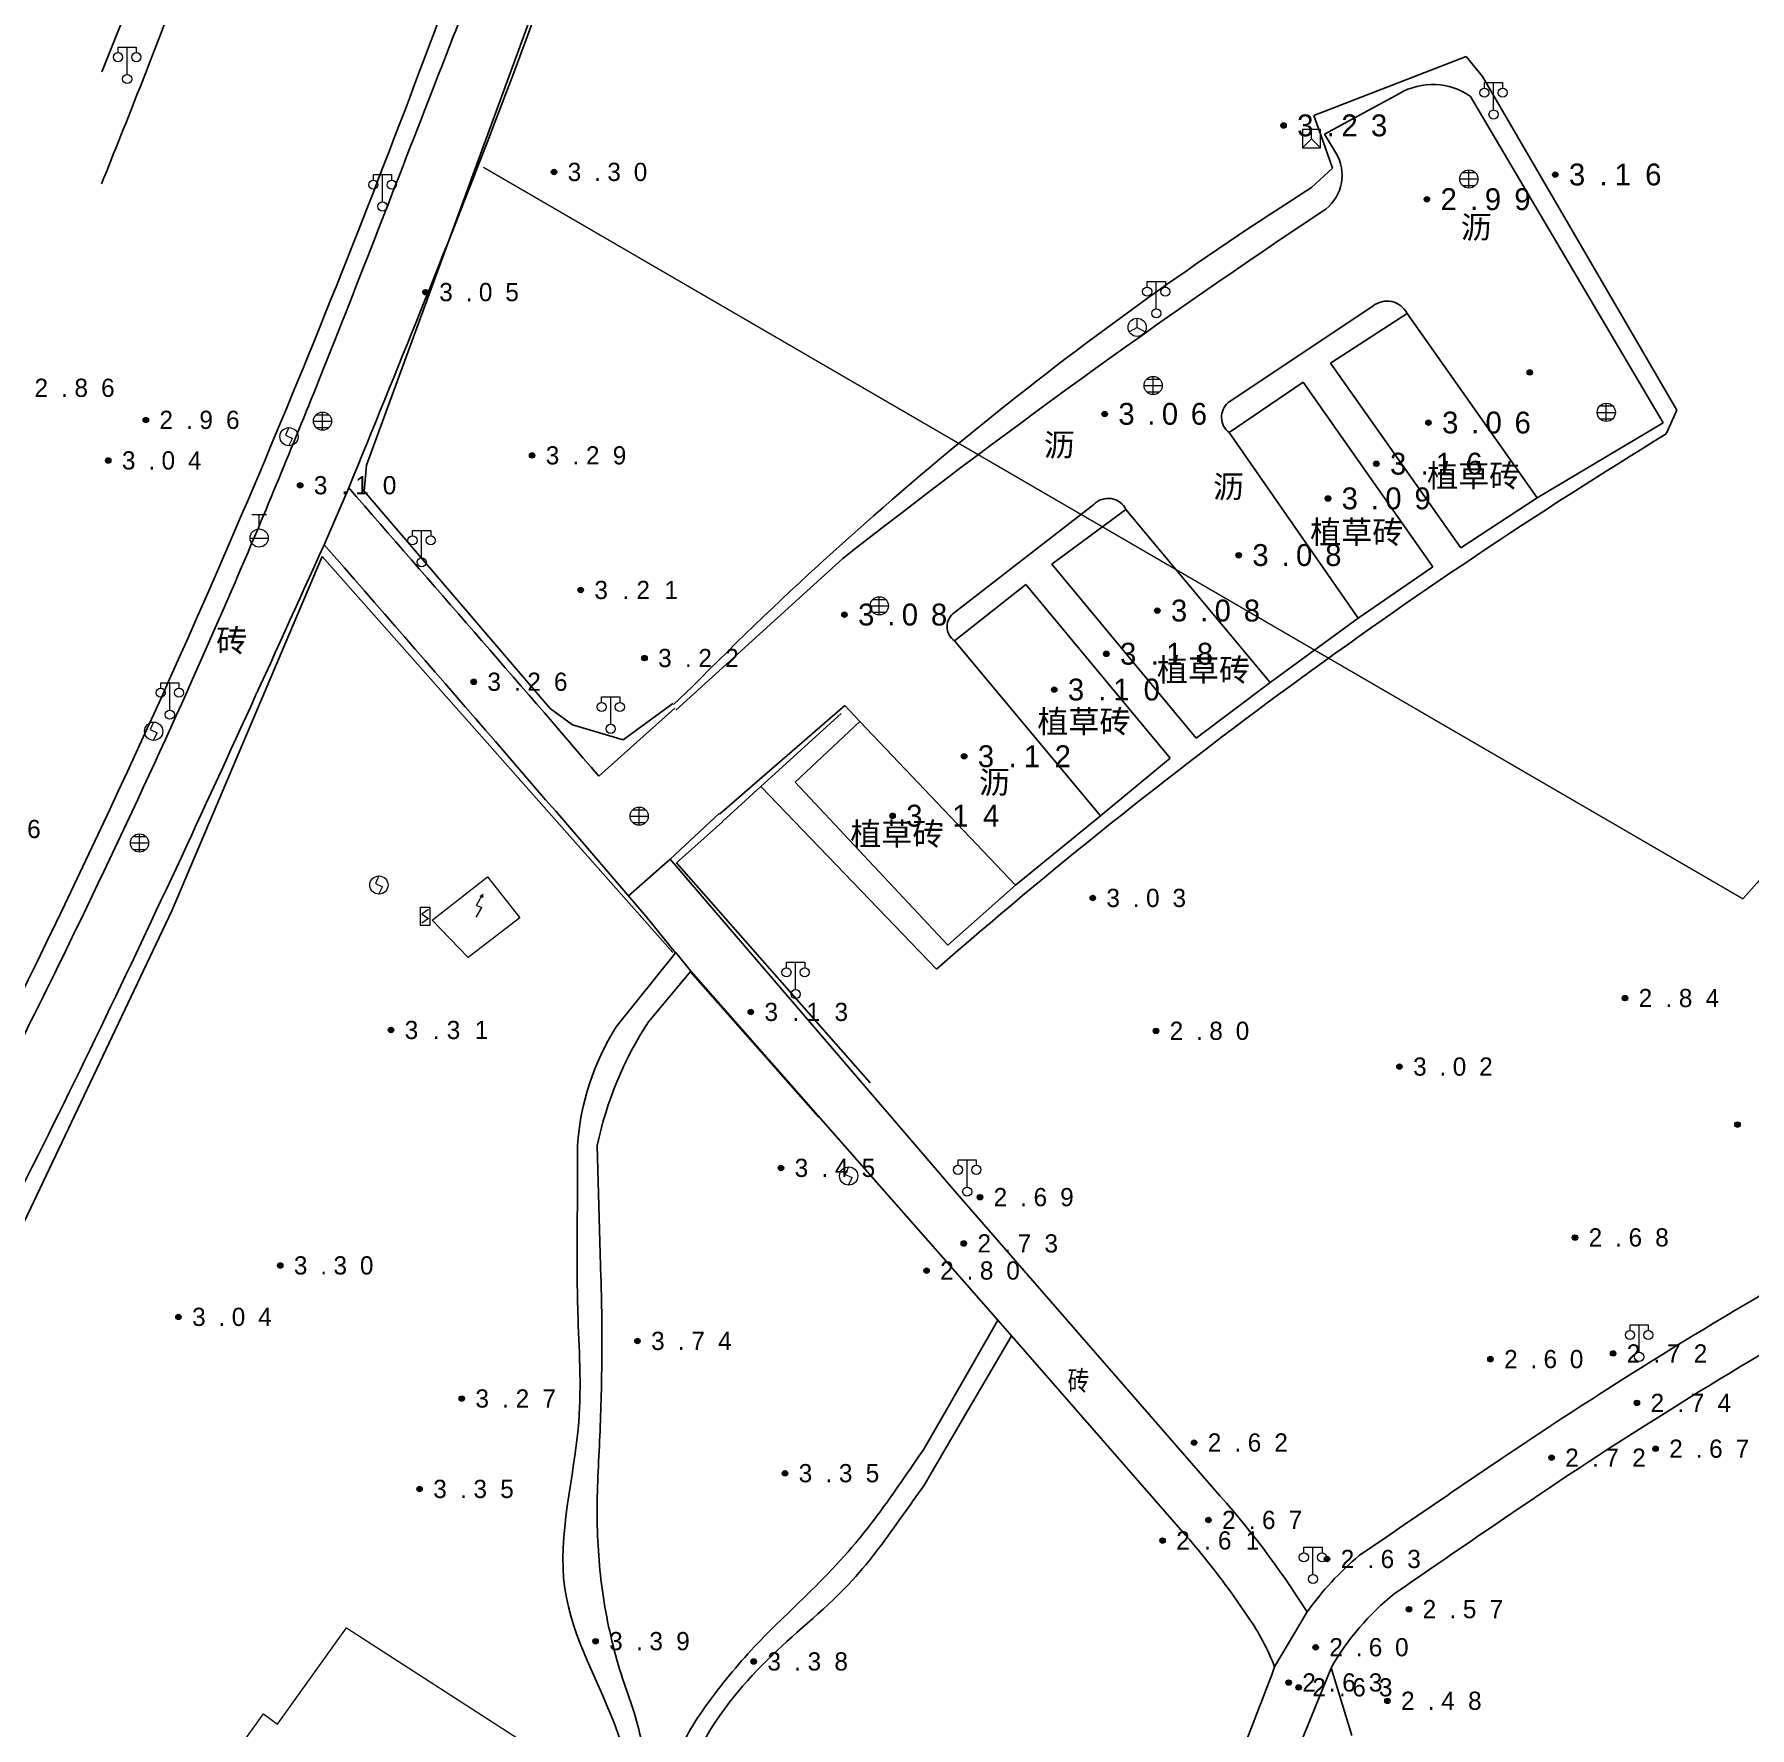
# Model space of a CAD drawing. Header units: metres. Extents: x 342272 to 345188, y 671156 to 672490.
# Drawn here: x 343756.4 to 343850.6, y 672217.2 to 672310.2 of the extents above; entities that cross this region are included whole.
import ezdxf

# ---------------------------------------------------------------- set-up
doc = ezdxf.new("R2010")
doc.units = ezdxf.units.M
doc.header["$LTSCALE"] = 0.5
doc.header["$MEASUREMENT"] = 0
doc.layers.add('00-地形', color=251, linetype='Continuous')
doc.layers.add('00-现状标高', color=2, linetype='Continuous', lineweight=0, plot=False)
doc.layers.add('地块线', color=7, linetype='Continuous', lineweight=0, plot=False)
for name, color, linetype, lineweight in [('公共设施纪念物', 8, 'Continuous', 0), ('普通房屋', 8, 'Continuous', 0), ('通讯及其他管线设施', 252, 'Continuous', 0)]:
    doc.layers.add(name, color=color, linetype=linetype, lineweight=lineweight)
doc.styles.add('MtXpl_', font='simhei.ttf')
doc.styles.add('中等线体3.5', font='simhei.ttf', dxfattribs={"height": 2.75})
doc.styles.add('正等线体2.0', font='MCS_Chinese1.shx', dxfattribs={"height": 2, "bigfont": 'MCS_Chinese1big.shx'})
doc.styles.add('正等线体2.4', font='MCS_Chinese1.shx', dxfattribs={"height": 2.4, "bigfont": 'MCS_Chinese1big.shx'})
doc.styles.add('细等线体2.5', font='MCS_Chinese1.shx', dxfattribs={"height": 2.5, "bigfont": 'MCS_Chinese1big.shx'})

# ---------------------------------------------------------------- blocks, each defined once
blk = doc.blocks.new('155210_1')
at = {"layer": '公共设施纪念物', "lineweight": 0}
for p, q in [((-1, 2.9), (-1, 3.5)), ((-1, 3.5), (1, 3.5)), ((0, 0.5), (0, 3.5)), ((1, 3.5), (1, 2.9))]:
    blk.add_line(p, q, dxfattribs=at)
for centre in [(-1, 2.4), (1, 2.4), (0, 0)]:
    blk.add_circle(centre, 0.5, dxfattribs=at)
blk = doc.blocks.new('174201')
at = {"layer": '通讯及其他管线设施', "linetype": 'Continuous', "lineweight": 0}
for p, q in [((-1, 0), (1, 0)), ((-0.7, 0.7), (0.7, 0.7)), ((0, -1), (0, 1)), ((-0.7, -0.7), (0.7, -0.7))]:
    blk.add_line(p, q, dxfattribs=at)
blk.add_circle((0, 0), 1, dxfattribs=at)
blk = doc.blocks.new('174700')
at = {"layer": '通讯及其他管线设施', "linetype": 'Continuous', "lineweight": 0}
for p, q in [((0, 1), (-0.38, 0.18)), ((-0.38, 0.18), (0.38, -0.18)), ((0, -1), (0.38, -0.18))]:
    blk.add_line(p, q, dxfattribs=at)
blk.add_circle((0, 0), 1, dxfattribs=at)
blk = doc.blocks.new('175200')
at = {"layer": '通讯及其他管线设施', "lineweight": 0}
for p, q in [((-0.8, 2.6), (0.8, 2.6)), ((0, 1), (0, 2.6)), ((-1, 0), (1, 0))]:
    blk.add_line(p, q, dxfattribs=at)
blk.add_circle((0, 0), 1, dxfattribs=at)
blk = doc.blocks.new('171103')
at = {"layer": '通讯及其他管线设施', "lineweight": 0}
for p, q in [((-0.5, 0), (-0.5, 2)), ((-0.5, 2), (0.5, 2)), ((0.5, 2), (0.5, 0)), ((0.5, 0), (-0.5, 0)), ((0.35, 1.75), (-0.35, 1.25)), ((-0.35, 1.25), (0.35, 0.75)), ((0.35, 0.75), (-0.35, 0.25))]:
    blk.add_line(p, q, dxfattribs=at)
blk = doc.blocks.new('213400_1')
at = {"layer": '00-现状标高', "linetype": 'Continuous', "lineweight": 0}
h = blk.add_hatch(color=256, dxfattribs=at)
edge = h.paths.add_edge_path()
edge.add_arc((0, 0), 0.3, 0, 360)
blk.add_circle((0, 0), 0.3, dxfattribs=at)
blk = doc.blocks.new('155210_3')
at = {"layer": '公共设施纪念物', "color": 7, "linetype": 'Continuous', "lineweight": 0}
for p, q in [((-1, 2.9), (-1, 3.5)), ((-1, 3.5), (1, 3.5)), ((0, 0.5), (0, 3.5)), ((1, 3.5), (1, 2.9))]:
    blk.add_line(p, q, dxfattribs=at)
for centre in [(-1, 2.4), (1, 2.4), (0, 0)]:
    blk.add_circle(centre, 0.5, dxfattribs=at)
blk = doc.blocks.new('174602')
at = {"layer": '通讯及其他管线设施', "lineweight": 0}
for p, q in [((-1, 1), (-1, -1)), ((1, 1), (-1, 1)), ((-1, -1), (0, 0)), ((0, 0), (0, 1)), ((0, 0), (1, -1)), ((1, -1), (1, 1)), ((-1, -1), (1, -1))]:
    blk.add_line(p, q, dxfattribs=at)
blk = doc.blocks.new('174601')
at = {"layer": '通讯及其他管线设施', "lineweight": 0}
for q in [(-0.87, -0.5), (0, 1), (0.87, -0.5)]:
    blk.add_line((0, 0), q, dxfattribs=at)
blk.add_circle((0, 0), 1, dxfattribs=at)

msp = doc.modelspace()

# ---------------------------------------------------------------- linework, layer by layer
at = {"layer": '00-地形', "lineweight": -3}
for p, q in [((343791.601, 672332.832), (343774.598, 672286.515)), ((343764.08, 672318.151), (343760.065, 672308.102)), ((343826.625, 672305.704), (343834.981, 672308.953)), ((343834.981, 672308.953), (343835.875, 672307.846)), ((343835.875, 672307.846), (343846.549, 672289.53)), ((343831.319, 672306.91), (343827.203, 672304.678)), ((343835.223, 672306.746), (343845.807, 672288.831)), ((343827.138, 672304.275), (343826.625, 672305.704)), ((343827.65, 672302.808), (343827.138, 672304.275)), ((343827.203, 672304.678), (343827.832, 672303.649)), ((343826.501, 672301.748), (343827.65, 672302.808)), ((343829.862, 672295.243), (343821.919, 672289.943)), ((343827.529, 672292.118), (343831.741, 672294.837)), ((343831.741, 672294.837), (343838.878, 672284.717)), ((343834.687, 672281.966), (343827.529, 672292.118)), ((343821.967, 672288.302), (343826.027, 672291.07)), ((343826.027, 672291.07), (343833.154, 672280.934)), ((343845.807, 672288.831), (343838.878, 672284.717)), ((343846.549, 672289.53), (343845.969, 672288.226)), ((343821.967, 672288.302), (343829.051, 672278.11)), ((343774.598, 672286.515), (343774.474, 672285.074)), ((343772.28, 672282.143), (343773.625, 672285.264)), ((343774.474, 672285.074), (343784.68, 672273.15)), ((343814.542, 672284.351), (343806.896, 672278.419)), ((343816.3, 672284.068), (343812.239, 672281.079)), ((343824.217, 672274.584), (343816.3, 672284.068)), ((343838.878, 672284.717), (343834.687, 672281.966)), ((343763.912, 672262.039), (343772.176, 672281.504)), ((343772.176, 672281.504), (343791.416, 672259.764)), ((343791.585, 672273.057), (343800.761, 672281.389)), ((343812.239, 672281.079), (343820.167, 672271.532)), ((343833.154, 672280.934), (343829.051, 672278.11)), ((343806.896, 672276.864), (343810.803, 672279.966)), ((343810.803, 672279.966), (343818.724, 672270.422)), ((343829.051, 672278.11), (343824.217, 672274.584)), ((343806.896, 672276.864), (343814.898, 672267.259)), ((343820.167, 672271.532), (343824.217, 672274.584)), ((343791.457, 672273.363), (343792.479, 672274.337)), ((343784.68, 672273.15), (343785.906, 672272.247)), ((343787.363, 672269.439), (343791.54, 672273.165)), ((343788.692, 672271.428), (343791.431, 672273.425)), ((343793.985, 672267.347), (343800.866, 672273.319)), ((343800.673, 672272.871), (343796.251, 672268.872)), ((343800.866, 672273.319), (343801.693, 672272.436)), ((343785.906, 672272.247), (343788.692, 672271.428)), ((343801.693, 672272.436), (343798.136, 672269.102)), ((343801.693, 672272.436), (343810.247, 672263.454)), ((343818.724, 672270.422), (343814.898, 672267.259)), ((343798.136, 672269.102), (343806.52, 672260.16)), ((343796.251, 672268.872), (343794.155, 672266.942)), ((343805.895, 672258.84), (343796.251, 672268.872)), ((343793.966, 672267.394), (343791.284, 672264.879)), ((343810.247, 672263.454), (343814.898, 672267.259)), ((343794.157, 672266.937), (343791.619, 672264.673)), ((343791.284, 672264.879), (343788.973, 672262.854)), ((343791.284, 672264.879), (343806.915, 672246.66)), ((343791.619, 672264.673), (343802.254, 672252.596)), ((343806.52, 672260.16), (343810.247, 672263.454)), ((343755.48, 672244.28), (343763.912, 672262.039)), ((343791.573, 672259.748), (343789.938, 672261.758)), ((343788.311, 672255.678), (343791.59, 672259.761)), ((343791.59, 672259.761), (343792.406, 672258.724)), ((343790.084, 672255.948), (343792.406, 672258.724)), ((343792.367, 672258.69), (343799.401, 672250.742)), ((343793.348, 672257.653), (343792.406, 672258.724)), ((343806.66, 672242.559), (343792.406, 672258.724)), ((343786.172, 672241.892), (343786.185, 672249.167)), ((343787.479, 672241.89), (343787.277, 672249.165)), ((343806.915, 672246.66), (343821.124, 672230.317)), ((343809.274, 672239.569), (343806.66, 672242.559)), ((343806.518, 672234.784), (343809.274, 672239.569)), ((343809.274, 672239.569), (343810.031, 672238.702)), ((343807.336, 672234.129), (343810.007, 672238.681)), ((343819.577, 672227.781), (343810.031, 672238.702)), ((343805.197, 672230.483), (343807.336, 672234.129)), ((343805.2, 672232.494), (343806.518, 672234.784)), ((343838.474, 672229.645), (343838.474, 672229.645)), ((343824.469, 672220.537), (343826.25, 672223.556)), ((343827.556, 672220.432), (343825.839, 672216.208)), ((343827.566, 672220.495), (343828.702, 672216.774))]:
    msp.add_line(p, q, dxfattribs=at)
for centre, radius, start, end in [((343833.144, 672303.808), 3.599, 54.71872, 120.46817), ((343825.792, 672302.424), 2.379, 308.49185, 31.00146), ((343929.964, 672138.511), 193.264, 122.36751, 135.3478), ((344055.668, 671956.812), 412.708, 123.60093, 128.14442), ((343830.637, 672294.278), 1.237, 26.85443, 128.79875), ((343822.602, 672289.142), 1.053, 130.42825, 232.92468), ((344000.173, 672035.922), 295.697, 121.43251, 131.07293), ((341606.312, 670390.023), 2879.095, 40.751543, 41.168582), ((343815.325, 672283.613), 1.076, 25.01497, 136.68869), ((341604.966, 670386.901), 2879.095, 40.631867, 41.168582), ((343807.422, 672277.642), 0.939, 124.07522, 235.93858), ((343806.48, 672245.192), 19.609, 146.73481, 168.30923), ((343800.292, 672248.163), 14.143, 147.90081, 175.92777), ((343983.858, 672014.586), 262.386, 119.45428, 124.05943), ((343983.86, 672014.583), 259.593, 119.45431, 124.0594), ((344485.826, 671271.789), 1158.89, 124.052179, 124.518652), ((343785.59, 672198.055), 47.995, 32.09502, 42.23706), ((344490.037, 671269.793), 1160.107, 124.169301, 124.613212), ((343784.998, 672197.827), 45.749, 33.79657, 40.90039), ((343839.753, 672213.921), 16.588, 129.90004, 144.49082), ((343974.605, 672058.619), 196.514, 121.06998, 129.87259), ((343974.605, 672058.619), 196.014, 121.06998, 129.87259), ((343812.653, 672216.02), 12.649, 20.92092, 34.99504), ((316164.853, 682844.767), 29629.86, 338.9737732, 338.9879083)]:
    msp.add_arc(centre, radius, start, end, dxfattribs=at)
at = {"layer": '00-地形', "lineweight": -3, "extrusion": (0, 0, -1)}
msp.add_arc((-343840.189, 672213.207), 14.577, 30.00214, 51.20846, dxfattribs=at)
at = {"layer": '00-地形', "lineweight": -3}
for points, knots in [([(343811.922, 672422.838), (343805.886, 672385.314), (343804.48, 672378.633), (343802.468, 672370.362), (343799.797, 672362.645), (343795.409, 672355.109), (343793.054, 672349.801), (343790.754, 672344.543), (343789.498, 672340.932), (343787.861, 672335.406), (343786.253, 672329.827), (343783.673, 672321.497), (343781.003, 672314.209), (343776.777, 672303.399), (343772.611, 672292.568), (343765.956, 672276.475), (343759.434, 672262.422), (343750.752, 672245.152), (343743.308, 672231.63), (343735.746, 672218.199), (343731.6, 672211.716), (343729.527, 672208.473)], [0, 0, 0, 0, 0.047916, 0.079353, 0.139283, 0.169377, 0.213683, 0.228289, 0.257594, 0.272349, 0.316863, 0.346819, 0.406358, 0.436074, 0.525205, 0.584702, 0.703671, 0.76319, 0.881748, 0.940862, 1, 1, 1, 1]), ([(343780.034, 672361.463), (343777.942, 672354.319), (343775.234, 672345.071), (343770.258, 672328.678), (343765.612, 672316.003), (343761.478, 672305.484), (343760.053, 672301.955)], [0, 0, 0, 0, 0.355581, 0.460297, 0.818229, 1, 1, 1, 1])]:
    msp.add_open_spline(points, degree=3, knots=knots, dxfattribs=at)
for points in [[(343790.184, 672345.521), (343784.993, 672329.236), (343776.7, 672305.967), (343767.118, 672282.314), (343751.372, 672248.985), (343738.601, 672225.6), (343728.276, 672208.361)], [(343773.625, 672285.264), (343781.41, 672304.693), (343789.904, 672328.605), (343794.525, 672343.299)], [(343730.899, 672203.444), (343741.479, 672220.878), (343754.502, 672244.542), (343772.28, 672282.143)], [(343786.172, 672241.892), (343786.209, 672240.033), (343786.257, 672233.995), (343785.491, 672224.852), (343788.409, 672216.897), (343789.181, 672211.639), (343788.661, 672209.345), (343788.431, 672208.33)], [(343787.479, 672241.89), (343787.483, 672241.715), (343787.487, 672241.54), (343787.529, 672239.132), (343787.52, 672236.878), (343787.376, 672232.384), (343787.28, 672230.164), (343787.423, 672225.857), (343787.696, 672223.822), (343788.748, 672219.648), (343789.453, 672217.506), (343790.091, 672214.314), (343790.23, 672213.399), (343790.245, 672212.869)], [(343805.2, 672232.494), (343803.38, 672229.854), (343801.471, 672227.357), (343797.878, 672223.619), (343796.432, 672222.202), (343793.727, 672219.062), (343792.498, 672217.283), (343791.147, 672214.508), (343790.753, 672213.602), (343790.21, 672212.773)], [(343805.197, 672230.483), (343804.058, 672228.874), (343801.285, 672225.3), (343796.853, 672221.157), (343793.085, 672216.39), (343791.012, 672211.159), (343787.175, 672202.869), (343780.563, 672194.743), (343779.024, 672183.469), (343779.256, 672176.588), (343778.9, 672172.698), (343778.812, 672171.905)]]:
    msp.add_spline(points, degree=3, dxfattribs=at)
at = {"layer": '地块线', "lineweight": 0}
msp.add_line((343781.025, 672302.863), (343850.202, 672262.712), dxfattribs=at)
msp.add_arc((344249.549, 671915.419), 529.237, 135.10497, 138.98806, dxfattribs=at)
at = {"layer": '普通房屋', "lineweight": 0, "flags": 128}
msp.add_lwpolyline([(343759.8, 672205.183), (343768.949, 672217.97), (343769.725, 672217.389), (343773.5, 672222.679), (343783.769, 672216.057), (343770.719, 672197.409), (343759.8, 672205.183)], dxfattribs=at)
at = {"layer": '通讯及其他管线设施', "lineweight": 0}
for p, q in [((343780.644, 672262.346), (343780.979, 672262.934)), ((343780.644, 672262.346), (343780.936, 672262.219)), ((343780.616, 672261.7), (343780.936, 672262.219))]:
    msp.add_line(p, q, dxfattribs=at)
at = {"layer": '通讯及其他管线设施', "lineweight": 0, "flags": 128}
msp.add_lwpolyline([(343783.027, 672261.665), (343780.187, 672259.487), (343778.205, 672261.541), (343781.245, 672263.911), (343783.027, 672261.665)], dxfattribs=at)
at = {"layer": '通讯及其他管线设施', "lineweight": 0}
msp.add_solid([(343781.016, 672263), (343781.018, 672262.737), (343780.797, 672262.855)], dxfattribs=at)

# ---------------------------------------------------------------- block references
at = {"layer": '00-现状标高', "lineweight": 0, "xscale": 0.5, "yscale": 0.5, "zscale": 0.5}
for p in [(343824.956, 672305.156), (343784.899, 672302.604), (343839.877, 672302.46), (343832.829, 672301.104), (343777.846, 672296.005), (343838.479, 672291.598), (343762.486, 672288.993), (343815.138, 672289.321), (343832.914, 672288.842), (343760.423, 672286.766), (343783.696, 672287.043), (343830.053, 672286.585), (343770.961, 672285.404), (343827.395, 672284.68), (343822.494, 672281.568), (343786.366, 672279.654), (343800.845, 672278.301), (343818.024, 672278.521), (343789.867, 672275.917), (343815.228, 672276.153), (343780.491, 672274.617), (343812.366, 672274.184), (343807.421, 672270.524), (343803.488, 672267.261), (343814.48, 672262.748), (343843.704, 672257.253), (343795.705, 672256.493), (343775.95, 672255.5), (343817.953, 672255.453), (343831.32, 672253.491), (343849.883, 672250.311), (343797.362, 672247.931), (343808.287, 672246.323), (343807.401, 672243.783), (343840.959, 672244.111), (343769.864, 672242.576), (343805.353, 672242.295), (343764.277, 672239.752), (343789.479, 672238.432), (343843.053, 672237.748), (343836.319, 672237.433), (343779.836, 672235.27), (343844.36, 672235.034), (343820.046, 672232.853), (343839.672, 672232.027), (343845.382, 672232.515), (343797.584, 672231.17), (343777.518, 672230.306), (343820.831, 672228.603), (343818.314, 672227.477), (343827.345, 672226.462), (343831.845, 672223.708), (343787.179, 672221.949), (343795.865, 672220.837), (343826.723, 672221.616), (343825.236, 672219.681), (343825.787, 672219.415), (343830.66, 672218.676)]:
    msp.add_blockref('213400_1', p, dxfattribs=at)
at = {"layer": '公共设施纪念物', "lineweight": 0, "xscale": 0.5, "yscale": 0.5, "zscale": 0.5}
for name, p in [('155210_1', (343761.461, 672307.707)), ('155210_3', (343836.488, 672305.758)), ('155210_1', (343775.482, 672300.708)), ('155210_3', (343817.968, 672294.84)), ('155210_1', (343777.628, 672281.181)), ('155210_1', (343763.804, 672272.818)), ('155210_1', (343788.014, 672272.037)), ('155210_1', (343798.163, 672257.473)), ('155210_1', (343807.587, 672246.628)), ('155210_1', (343844.484, 672237.563)), ('155210_1', (343826.57, 672225.36))]:
    msp.add_blockref(name, p, dxfattribs=at)
at = {"layer": '通讯及其他管线设施', "lineweight": 0, "xscale": 0.5, "yscale": 0.5, "zscale": 0.5}
for name, p in [('174602', (343826.491, 672304.433)), ('174201', (343835.133, 672302.22)), ('174601', (343816.917, 672294.076)), ('174201', (343817.798, 672290.882)), ('174201', (343842.677, 672289.41)), ('174201', (343772.19, 672288.928)), ('174700', (343770.345, 672288.071)), ('175200', (343768.709, 672282.508)), ('174201', (343802.758, 672278.788)), ('174700', (343762.916, 672271.903)), ('174201', (343789.576, 672267.241)), ('174201', (343762.138, 672265.769)), ('174700', (343775.285, 672263.459)), ('171103', (343777.825, 672261.241)), ('174700', (343801.078, 672247.49))]:
    msp.add_blockref(name, p, dxfattribs=at)

# ---------------------------------------------------------------- texts
at = {"layer": '00-地形', "lineweight": -3}
for s, style, p in [('沥', 'MtXpl_', (343834.688, 672298.955)), ('沥', 'MtXpl_', (343811.791, 672286.997)), ('沥', 'MtXpl_', (343821.085, 672284.706)), ('植草砖', '中等线体3.5', (343832.838, 672285.308)), ('植草砖', '中等线体3.5', (343826.42, 672282.207)), ('砖', 'MtXpl_', (343766.352, 672276.26)), ('植草砖', '中等线体3.5', (343818.006, 672274.648)), ('植草砖', '中等线体3.5', (343811.439, 672271.81)), ('沥', 'MtXpl_', (343808.232, 672268.478)), ('植草砖', '中等线体3.5', (343801.171, 672265.641)), ('砖', '细等线体2.5', (343813.102, 672235.586))]:
    msp.add_text(s, height=1.25, dxfattribs=dict(at, style=style)).set_placement(p)
at = {"layer": '00-现状标高', "lineweight": 0, "attachment_point": 4, "line_spacing_factor": 0.722892}
for s, insert, char_height, style in [('\\T1.816;3.23', (343825.706, 672305.154), 1.2, '正等线体2.4'), ('\\T1.952;3.30', (343785.649, 672302.603), 1, '正等线体2.0'), ('\\T1.877;3.16', (343840.627, 672302.458), 1.2, '正等线体2.4'), ('\\T1.816;2.99', (343833.579, 672301.103), 1.2, '正等线体2.4'), ('\\T1.952;3.05', (343778.596, 672296.004), 1, '正等线体2.0'), ('\\T1.966;2.86', (343756.374, 672290.752), 1, '正等线体2.0'), ('\\T1.783;3.06', (343815.888, 672289.32), 1.2, '正等线体2.4'), ('\\T1.966;2.96', (343763.236, 672288.992), 1, '正等线体2.0'), ('\\T1.783;3.06', (343833.664, 672288.841), 1.2, '正等线体2.4'), ('\\T1.952;3.04', (343761.173, 672286.765), 1, '正等线体2.0'), ('\\T1.979;3.29', (343784.446, 672287.042), 1, '正等线体2.0'), ('\\T1.877;3.16', (343830.803, 672286.584), 1.2, '正等线体2.4'), ('\\T2.037;3.10', (343771.711, 672285.403), 1, '正等线体2.0'), ('\\T1.794;3.09', (343828.145, 672284.679), 1.2, '正等线体2.4'), ('\\T1.794;3.08', (343823.244, 672281.567), 1.2, '正等线体2.4'), ('\\T2.069;3.21', (343787.116, 672279.653), 1, '正等线体2.0'), ('\\T1.794;3.08', (343801.595, 672278.3), 1.2, '正等线体2.4'), ('\\T1.794;3.08', (343818.774, 672278.52), 1.2, '正等线体2.4'), ('\\T1.891;3.18', (343815.978, 672276.152), 1.2, '正等线体2.4'), ('\\T1.979;3.22', (343790.617, 672275.916), 1, '正等线体2.0'), ('\\T1.966;3.26', (343781.241, 672274.615), 1, '正等线体2.0'), ('\\T1.864;3.10', (343813.116, 672274.183), 1.2, '正等线体2.4'), ('\\T1.891;3.12', (343808.171, 672270.523), 1.2, '正等线体2.4'), ('\\T1.940;3.06', (343752.363, 672266.533), 1, '正等线体2.0'), ('\\T1.891;3.14', (343804.238, 672267.26), 1.2, '正等线体2.4'), ('\\T1.952;3.03', (343815.23, 672262.747), 1, '正等线体2.0'), ('\\T1.979;2.84', (343844.454, 672257.252), 1, '正等线体2.0'), ('\\T2.069;3.13', (343796.455, 672256.491), 1, '正等线体2.0'), ('\\T2.069;3.31', (343776.7, 672255.499), 1, '正等线体2.0'), ('\\T1.952;2.80', (343818.703, 672255.452), 1, '正等线体2.0'), ('\\T1.952;3.02', (343832.07, 672253.49), 1, '正等线体2.0'), ('\\T1.979;3.45', (343798.112, 672247.929), 1, '正等线体2.0'), ('\\T1.966;2.69', (343809.037, 672246.322), 1, '正等线体2.0'), ('\\T1.966;2.68', (343841.709, 672244.11), 1, '正等线体2.0'), ('\\T1.979;2.73', (343808.151, 672243.782), 1, '正等线体2.0'), ('\\T1.952;3.30', (343770.614, 672242.575), 1, '正等线体2.0'), ('\\T1.952;2.80', (343806.103, 672242.293), 1, '正等线体2.0'), ('\\T1.952;3.04', (343765.027, 672239.75), 1, '正等线体2.0'), ('\\T1.979;3.74', (343790.23, 672238.431), 1, '正等线体2.0'), ('\\T1.940;2.60', (343837.069, 672237.431), 1, '正等线体2.0'), ('\\T1.979;2.72', (343843.803, 672237.747), 1, '正等线体2.0'), ('\\T1.979;3.27', (343780.586, 672235.268), 1, '正等线体2.0'), ('\\T1.979;2.74', (343845.11, 672235.033), 1, '正等线体2.0'), ('\\T1.966;2.62', (343820.796, 672232.852), 1, '正等线体2.0'), ('\\T1.979;2.72', (343840.422, 672232.025), 1, '正等线体2.0'), ('\\T1.966;2.67', (343846.132, 672232.514), 1, '正等线体2.0'), ('\\T1.979;3.35', (343798.334, 672231.168), 1, '正等线体2.0'), ('\\T1.979;3.35', (343778.268, 672230.305), 1, '正等线体2.0'), ('\\T1.966;2.67', (343821.581, 672228.601), 1, '正等线体2.0'), ('\\T2.053;2.61', (343819.064, 672227.476), 1, '正等线体2.0'), ('\\T1.966;2.63', (343828.095, 672226.46), 1, '正等线体2.0'), ('\\T1.979;2.57', (343832.595, 672223.706), 1, '正等线体2.0'), ('\\T1.979;3.39', (343787.929, 672221.948), 1, '正等线体2.0'), ('\\T1.940;2.60', (343827.473, 672221.615), 1, '正等线体2.0'), ('\\T1.979;3.38', (343796.615, 672220.835), 1, '正等线体2.0'), ('\\T1.966;2.63', (343825.986, 672219.679), 1, '正等线体2.0'), ('\\T1.966;2.63', (343826.537, 672219.413), 1, '正等线体2.0'), ('\\T1.979;2.48', (343831.41, 672218.675), 1, '正等线体2.0')]:
    msp.add_mtext(s, dxfattribs=dict(at, insert=insert, char_height=char_height, style=style))

doc.saveas('drawing.dxf')
